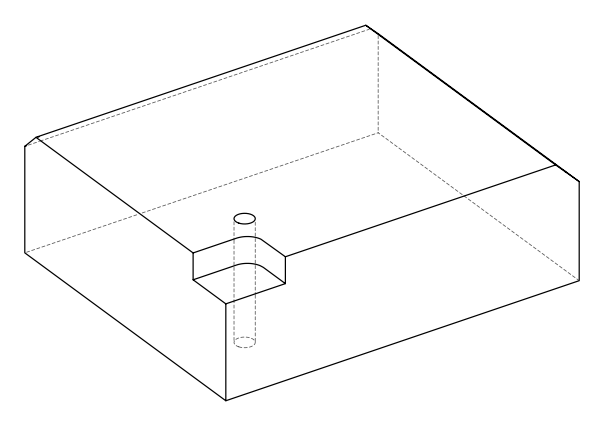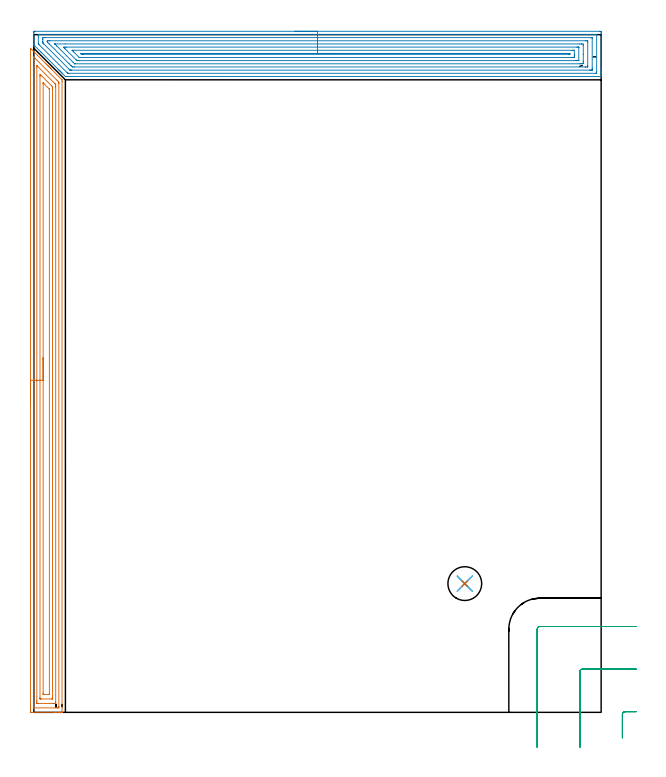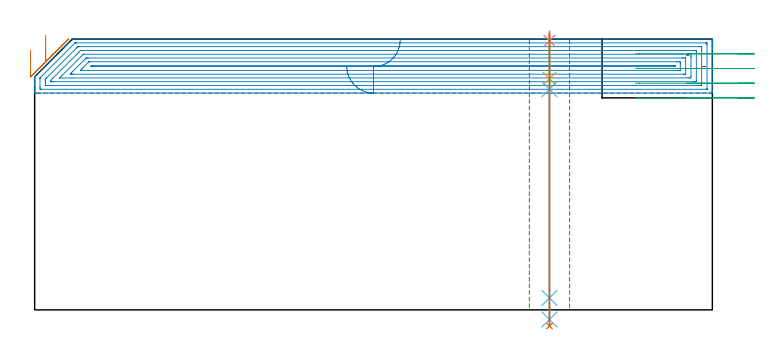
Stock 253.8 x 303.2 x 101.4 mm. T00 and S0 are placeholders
(PLAN: 7 operations, 5 tool changes, 30.8 min)
(1 AREA_MILL | FG_CHAMFER_SURFACE | UGT0205_001 | 11.94 min | 30004 mm3)
(2 AREA_MILL_1 | FG_CHAMFER_SURFACE_1 | UGT0205_001 | 16.14 min | 50378 mm3)
(3 MILL_CORNER_NOTCH_RECTANGULAR | CORNER_NOTCH_RECTANGULAR | UGT0201_109 | Follow Part, ap 6.35, ae 75% | 1.65 min | 45517 mm3)
(4 SPOT_DRILL | STEP1HOLE | NXT0321_9005460120000 | 0.03 min | 4 mm3)
(5 DRILL_BLIND_HOLE_INTO_CENTER | STEP1HOLE | UGT0301_494 | 0.07 min | 976 mm3)
(6 GUN_DRILL_THROUGH_HOLE | STEP1HOLE | UGT0307_006 | 0.51 min | 5607 mm3)
(7 DRILL_TO_ENLARGE_THROUGH_HOLE | STEP1HOLE | UGT0301_281 | 0.44 min | 11539 mm3)
(TOOL UGT0205_001 | Chamfer Mill 20 x 3 x 45 deg. | D20 FL50 Z2)
(TOOL UGT0201_109 | End Mill 25.4 mm | D25.4 FL25 Z2)
(TOOL NXT0321_9005460120000 | NC Spot Drill, 142deg, 12mm, Carbide, Uncoated | D12 PA142 FL30 Z2)
(TOOL UGT0301_494 | Carbide Drill 9.9 mm | D9.9 PA118 FL87 Z2)
(TOOL UGT0307_006 | Gun Drill 9 mm | D9 PA130 FL24 Z1)
(TOOL UGT0301_281 | Twist Drill 15.1 mm | D15.1 PA118 FL120 Z2)
(OP 1 AREA_MILL)
G17 G21 G94 G90
T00 M6
G54
G17 G0 G90 X-1.5 Y138.55 S1061 M3
G43 Z111.4 H0
Z97.3
G94 G1 Y138.588 Z96.428 F250.
Y138.702 Z95.564
Y138.891 Z94.712
Y139.153 Z93.88
Y139.487 Z93.074
Y139.89 Z92.3
Y140.358 Z91.564
Y140.89 Z90.872
Y141.479 Z90.229
Y142.122 Z89.64
Y142.814 Z89.108
Y143.55 Z88.64
Y144.324 Z88.237
Y145.13 Z87.903
Y145.962 Z87.641
Y146.813 Z87.452
Y147.678 Z87.338
Y148.55 Z87.3
X-1.499 Y297.093
X-1.497 Y297.094 Z87.302
X-1.471 Y297.071 Z87.327
X-1.057 Y296.658 Z87.741
X5.184 Y290.416 Z93.984
X5.55 Y290.052 Z94.346
X6.028 Y289.571 Z94.828
X6.276 Y289.325 Z95.074
X6.431 Y289.171 Z95.226
X6.581 Y289.02 Z95.379
X6.723 Y288.878 Z95.521
X6.871 Y288.731 Z95.667
X7.015 Y288.586 Z95.813
X7.17 Y288.431 Z95.968
X7.312 Y288.29 Z96.107
X7.45 Y288.151 Z96.247
X7.617 Y287.984 Z96.414
X7.752 Y287.85 Z96.548
X7.884 Y287.717 Z96.681
X12.597 Y283.003 Z101.396
Y282.998
X12.6 Y282.18 Z101.4
Y0.178
X12.599 Y0.005 Z101.39
Y0.004
X12.249 Y0. Z101.048
X11.975 Z100.775
X11.276 Z100.071
X10.045 Z98.842
X9.514 Z98.308
X8.899 Z97.694
X-0.441 Z88.356
X-1.057 Y0.002 Z87.741
X-1.271 Y0.004 Z87.526
X-1.492 Y0.01 Z87.306
X-1.495 Y0.179 Z87.303
X-1.499 Y0.624 Z87.301
X-1.5 Y1.074 Z87.3
Y148.55
X-0.086 Z88.714
Y292.809
X-0.079 Y293.213 Z88.721
X-0.065 Y293.203 Z88.735
X-0.024 Y293.17 Z88.776
X0.013 Y293.135 Z88.813
X0.25 Y292.9 Z89.05
X0.705 Y292.445 Z89.505
X10.395 Y282.755 Z99.195
X10.971 Y282.174 Z99.771
X11.167 Y281.972 Z99.967
X11.179 Y281.773 Z99.979
X11.185 Y281.373 Z99.985
Y281.281
Y2.504
X11.184 Y2.412 Z99.984
X11.179 Y2.021 Z99.979
X10.795 Y2.006 Z99.595
X10.395 Y2.002 Z99.195
X9.92 Y2. Z98.72
X9.514 Z98.314
X0.01 Y2.001 Z88.81
X-0.023 Y2.002 Z88.777
X-0.057 Y2.006 Z88.743
X-0.079 Y2.01 Z88.721
X-0.08 Y2.037 Z88.72
X-0.085 Y2.32 Z88.715
X-0.086 Y148.55 Z88.714
X1.328 Z90.128
X1.329 Y288.692 Z90.129
X1.331 Y289.325 Z90.131
X1.333 Y289.355 Z90.133
X1.372 Y289.325 Z90.172
X1.586 Y289.114 Z90.386
X9.42 Y281.281 Z98.22
X9.514 Y281.185 Z98.314
X9.709 Y280.983 Z98.509
X9.755 Y280.934 Z98.555
X9.764 Y280.822 Z98.564
X9.768 Y280.648 Z98.568
X9.77 Y280.387 Z98.57
X9.771 Y280.126 Z98.571
X9.772 Y279.493 Z98.572
X9.771 Y4.832 Z98.571
X9.769 Y4.2 Z98.569
X9.767 Y4.07 Z98.567
X9.765 Y4.013 Z98.565
X9.705 Y4.006 Z98.505
X9.514 Y4.003 Z98.314
X8.83 Y4. Z97.63
X8.633 Z97.433
X1.782 Z90.582
X1.586 Y4.003 Z90.386
X1.39 Y4.008 Z90.19
X1.339 Y4.01 Z90.139
X1.335 Y4.044 Z90.135
X1.331 Y4.113 Z90.131
X1.33 Y4.2 Z90.13
X1.329 Y4.461 Z90.129
X1.328 Y5.093 Z90.128
Y148.55
X2.743 Z91.543
Y284.576
X2.745 Y284.856 Z91.545
X2.75 Y285.463 Z91.55
X3.348 Y284.901 Z92.148
X3.395 Y284.856 Z92.195
X7.864 Y280.387 Z96.664
X7.979 Y280.27 Z96.779
X8.219 Y280.022 Z97.019
X8.351 Y279.882 Z97.151
X8.353 Y279.849 Z97.153
X8.356 Y279.774 Z97.156
X8.357 Y279.493 Z97.157
Y278.879
Y6.881
X8.354 Y6.27 Z97.154
X8.35 Y6.064 Z97.15
X8.343 Y6.01 Z97.143
X8.295 Y6.006 Z97.095
X8.186 Y6.003 Z96.986
X7.752 Y6. Z96.552
X3.348 Z92.148
X2.913 Y6.003 Z91.713
X2.807 Y6.006 Z91.607
X2.759 Y6.01 Z91.559
X2.75 Y6.039 Z91.55
X2.747 Y6.139 Z91.547
X2.743 Y6.601 Z91.543
Y148.55
X4.157 Z92.957
Y281.353
X4.158 Y281.426 Z92.958
X4.164 Y281.571 Z92.964
X4.168 Y281.624 Z92.968
X4.186 Y281.609 Z92.986
X4.229 Y281.57 Z93.029
X4.521 Y281.281 Z93.321
X6.912 Y278.888 Z95.712
X6.93 Y278.866 Z95.73
X6.936 Y278.855 Z95.736
X6.939 Y278.817 Z95.739
X6.942 Y278.672 Z95.742
X6.943 Y278.599 Z95.743
X6.942 Y8.377 Z95.742
X6.939 Y8.086 Z95.739
X6.936 Y8.009 Z95.736
X6.931 Y8.006 Z95.731
X6.912 Y8.002 Z95.712
X6.871 Y8.001 Z95.671
X6.649 Y8. Z95.449
X4.888 Z93.688
X4.229 Y8.003 Z93.029
X4.185 Y8.006 Z92.985
X4.167 Y8.009 Z92.967
X4.163 Y8.16 Z92.963
X4.158 Y8.45 Z92.958
X4.157 Y8.596 Z92.957
Y148.55
Y149.422 Z92.995
Y150.286 Z93.109
Y151.138 Z93.298
Y151.97 Z93.56
Y152.776 Z93.894
Y153.55 Z94.297
Y154.286 Z94.765
Y154.978 Z95.296
Y155.621 Z95.886
Y156.21 Z96.529
Y156.741 Z97.221
Y157.21 Z97.957
Y157.613 Z98.731
Y157.947 Z99.537
Y158.209 Z100.369
Y158.398 Z101.22
Y158.512 Z102.085
Y158.55 Z102.957
G0 Z111.4
M5
M2
(OP 2 AREA_MILL_1)
G17 G21 G94 G90
T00 M6
G54
G17 G0 G90 X116.9 Y304.7 S1061 M3
G43 Z111.4 H0
Z91.2
G94 G1 X116.938 Z90.328 F250.
X117.052 Z89.464
X117.241 Z88.612
X117.503 Z87.78
X117.837 Z86.974
X118.24 Z86.2
X118.708 Z85.464
X119.24 Z84.772
X119.829 Z84.129
X120.472 Z83.54
X121.164 Z83.009
X121.9 Z82.54
X122.674 Z82.137
X123.48 Z81.803
X124.312 Z81.541
X125.164 Z81.352
X126.028 Z81.238
X126.9 Z81.2
X253.193 Y304.699 Z81.201
X253.62 Y304.696 Z81.202
X253.79 Y304.692 Z81.206
X253.795 Y304.275 Z81.622
X253.8 Y303.677 Z82.22
Y288.161 Z97.734
Y287.564 Z98.33
Y287. Z98.897
Y286.684 Z99.212
Y286.12 Z99.776
Y285.804 Z100.09
Y284.805 Z101.095
X253.79 Y284.506 Z101.393
X253.64 Y284.5 Z101.4
X14.887
X14.098 Y284.505 Z101.391
X14.076 Y284.524 Z101.373
X12.929 Y285.67 Z100.228
X12.793 Y285.804 Z100.091
X12.656 Y285.943 Z99.955
X12.496 Y286.103 Z99.794
X12.354 Y286.244 Z99.651
X12.21 Y286.389 Z99.508
X12.062 Y286.537 Z99.361
X11.914 Y286.684 Z99.211
X11.763 Y286.836 Z99.062
X11.629 Y286.97 Z98.927
X11.474 Y287.124 Z98.771
X11.317 Y287.282 Z98.616
X11.195 Y287.404 Z98.494
X11.034 Y287.564 Z98.331
X10.871 Y287.728 Z98.17
X3.241 Y295.359 Z90.54
X0.283 Y298.316 Z87.582
X0.16 Y298.439 Z87.459
X0.045 Y298.558 Z87.34
X0.01 Y298.596 Z87.302
X0. Y298.874 Z87.025
Y299.246 Z86.654
Y299.877 Z86.017
Y301.073 Z84.824
Y301.636 Z84.257
Y303.993 Z81.903
X0.003 Y304.275 Z81.621
X0.01 Y304.691 Z81.205
X0.18 Y304.696 Z81.202
X0.607 Y304.7 Z81.2
X126.9
Y303.286 Z82.614
X251.52 Y303.285 Z82.615
X251.767 Y303.28 Z82.62
X251.79 Y303.279 Z82.621
X251.794 Y303.26 Z82.64
X251.798 Y303.231 Z82.669
X251.8 Y303.202 Z82.698
Y303.01 Z82.89
X251.799 Y286.684 Z99.216
X251.797 Y286.301 Z99.599
X251.789 Y285.921 Z99.979
X251.408 Y285.916 Z99.984
X251.296 Y285.915 Z99.985
X15.668 Y285.914 Z99.986
X15.278 Y285.918 Z99.982
X15.181 Y285.921 Z99.979
X15.135 Y285.927 Z99.973
X15.07 Y285.988 Z99.912
X14.887 Y286.164 Z99.736
X2.392 Y298.659 Z87.241
X2.059 Y298.998 Z86.902
X2.014 Y299.048 Z86.852
X2.009 Y299.095 Z86.805
X2.003 Y299.191 Z86.709
X2. Y299.383 Z86.517
X2.001 Y302.516 Z83.384
X2.003 Y302.899 Z83.001
X2.011 Y303.279 Z82.621
X2.392 Y303.284 Z82.616
X2.504 Y303.285 Z82.615
X126.9 Y303.286 Z82.614
Y301.872 Z84.028
X249.385 Y301.871 Z84.029
X249.623 Y301.87 Z84.03
X249.703 Y301.868 Z84.032
X249.764 Y301.865 Z84.035
X249.79 Y301.856 Z84.044
X249.793 Y301.81 Z84.09
X249.797 Y301.636 Z84.264
X249.8 Y301.463 Z84.437
Y288.269 Z97.631
X249.798 Y287.564 Z98.336
X249.796 Y287.394 Z98.506
X249.79 Y287.338 Z98.562
X249.742 Y287.335 Z98.565
X249.623 Y287.333 Z98.567
X248.969 Y287.329 Z98.571
X248.731
X16.911
X16.672
X16.434 Y287.332 Z98.568
X16.275 Y287.335 Z98.565
X16.169 Y287.342 Z98.558
X16.123 Y287.385 Z98.515
X15.938 Y287.564 Z98.336
X15.78 Y287.72 Z98.18
X4.502 Y298.998 Z86.902
X4.177 Y299.324 Z86.576
X4.043 Y299.465 Z86.435
X4.011 Y299.5 Z86.4
X4.007 Y299.587 Z86.313
X4.003 Y299.703 Z86.197
X4.001 Y299.877 Z86.023
X4. Y300.051 Z85.849
Y300.931 Z84.969
X4.002 Y301.636 Z84.264
X4.004 Y301.806 Z84.094
X4.01 Y301.862 Z84.038
X4.058 Y301.865 Z84.035
X4.177 Y301.867 Z84.033
X4.831 Y301.871 Z84.029
X5.069
X126.9 Y301.872 Z84.028
Y300.457 Z85.443
X246.946
X247.251 Y300.456 Z85.444
X247.673 Y300.452 Z85.448
X247.764 Y300.45 Z85.45
X247.79 Y300.441 Z85.459
X247.793 Y300.397 Z85.503
X247.796 Y300.301 Z85.599
X247.8 Y299.915 Z85.985
Y289.323 Z96.577
X247.796 Y288.902 Z96.998
X247.793 Y288.797 Z97.103
X247.79 Y288.751 Z97.149
X247.73 Y288.749 Z97.151
X247.532 Y288.745 Z97.155
X246.946 Y288.743 Z97.157
X246.642
X18.152 Y288.744 Z97.156
X17.565 Y288.747 Z97.153
X17.254 Y288.75 Z97.15
X16.672 Y289.279 Z96.621
X16.627 Y289.323 Z96.577
X15.78 Y290.169 Z95.731
X6.854 Y299.094 Z86.806
X6.08 Y299.877 Z86.023
X6.029 Y299.932 Z85.968
X6.01 Y299.984 Z85.916
X6.007 Y300.088 Z85.812
X6.005 Y300.298 Z85.602
X6.007 Y300.403 Z85.497
X6.01 Y300.449 Z85.451
X6.07 Y300.451 Z85.449
X6.268 Y300.455 Z85.445
X6.854 Y300.457 Z85.443
X7.158
X126.9
Y299.043 Z86.857
X244.222
X245.117 Y299.041 Z86.859
X245.161 Y299.039 Z86.861
X245.79 Y298.998 Z86.902
X245.798 Y298.369 Z87.531
X245.8 Y294.41 Z91.49
Y291.331 Z94.569
X245.799 Y291.082 Z94.818
X245.796 Y290.455 Z95.445
X245.79 Y290.202 Z95.698
X245.203 Y290.16 Z95.74
X245.161 Y290.159 Z95.741
X244.314 Y290.157 Z95.743
X18.411 Y290.158 Z95.742
X18.32 Y290.161 Z95.739
X18.261 Y290.164 Z95.736
X18.235 Y290.175 Z95.725
X18.203 Y290.202 Z95.698
X17.565 Y290.834 Z95.066
X10.28 Y298.118 Z87.782
X9.532 Y298.868 Z87.032
X9.408 Y298.998 Z86.902
X9.376 Y299.034 Z86.866
X9.44 Y299.039 Z86.861
X9.487 Y299.042 Z86.858
X14.02 Y299.043 Z86.857
X126.9
Y297.629 Z88.271
X242.98
X243.376 Y297.627 Z88.273
X243.77 Y297.624 Z88.276
X243.788 Y297.622 Z88.278
X243.792 Y297.607 Z88.293
X243.797 Y297.564 Z88.336
X243.799 Y297.49 Z88.41
X243.8 Y297.378 Z88.522
X243.799 Y291.752 Z94.148
X243.797 Y291.648 Z94.252
X243.793 Y291.596 Z94.304
X243.789 Y291.578 Z94.322
X243.767 Y291.576 Z94.324
X243.376 Y291.572 Z94.328
X242.879 Y291.571 Z94.329
X242.483
X20.242
X19.744 Y291.572 Z94.328
X19.35 Y291.576 Z94.324
X19.298 Y291.578 Z94.322
X19.24 Y291.62 Z94.28
X19.121 Y291.733 Z94.167
X18.888 Y291.961 Z93.939
X13.995 Y296.853 Z89.047
X13.613 Y297.239 Z88.661
X13.252 Y297.607 Z88.293
X13.605 Y297.622 Z88.278
X13.995 Y297.626 Z88.274
X14.492 Y297.628 Z88.272
X126.9 Y297.629 Z88.271
Y296.215 Z89.685
X240.845 Y296.214 Z89.686
X241.591 Y296.21 Z89.69
X241.744 Y296.208 Z89.692
X241.792 Y296.198 Z89.702
X241.794 Y296.19 Z89.71
X241.798 Y296.154 Z89.746
X241.8 Y294.394 Z91.506
X241.799 Y293.72 Z92.18
X241.798 Y293.516 Z92.384
X241.79 Y293.308 Z92.592
X241.767 Y292.992 Z92.908
X241.591 Y292.988 Z92.912
X241.443 Y292.987 Z92.913
X240.698 Y292.985 Z92.915
X240.551
X20.615 Y292.986 Z92.914
X20.429 Y292.987 Z92.913
X20.337 Y292.99 Z92.91
X20.318 Y292.992 Z92.908
X20.292 Y293.012 Z92.888
X20.242 Y293.057 Z92.843
X17.818 Y295.48 Z90.42
X17.565 Y295.734 Z90.166
X17.147 Y296.16 Z89.74
X17.105 Y296.203 Z89.697
X17.147 Y296.208 Z89.692
X17.286 Y296.211 Z89.689
X17.565 Y296.214 Z89.686
X17.711 Y296.215 Z89.685
X126.9
Y294.8 Z91.1
X239.714
X239.731 Y294.799 Z91.101
X239.778 Y294.794 Z91.106
X239.8 Y294.606 Z91.294
Y294.6 Z91.3
X239.798 Y294.491 Z91.409
X239.795 Y294.437 Z91.463
X239.791 Y294.415 Z91.485
X239.726 Y294.407 Z91.493
X239.32 Y294.401 Z91.499
X239.116 Y294.4 Z91.5
X22.027
X21.824 Y294.401 Z91.499
X21.418 Y294.407 Z91.493
X21.342 Y294.416 Z91.484
X21.314 Y294.439 Z91.461
X21.256 Y294.492 Z91.408
X21.147 Y294.6 Z91.3
X21.135 Y294.612 Z91.288
X20.967 Y294.795 Z91.105
X21.009 Y294.799 Z91.101
X21.026 Y294.8 Z91.1
X126.9
X127.772 Z91.138
X128.636 Z91.251
X129.488 Z91.44
X130.32 Z91.703
X131.126 Z92.036
X131.9 Z92.439
X132.636 Z92.908
X133.328 Z93.439
X133.971 Z94.028
X134.56 Z94.672
X135.092 Z95.364
X135.56 Z96.1
X135.963 Z96.873
X136.297 Z97.679
X136.559 Z98.511
X136.748 Z99.363
X136.862 Z100.228
X136.9 Z101.1
G0 Z111.4
M5
M2
(OP 3 MILL_CORNER_NOTCH_RECTANGULAR)
G17 G21 G94 G90
T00 M6
G54
G17 G0 G90 X269.5 Y0.3 S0 M3
G43 Z111.4 H0
Z95.9
G94 G1 X266.5 F250.
X264.565 F500.
G3 X263.3 Y-0.965 R1.27
G1 Y-8.429
Y-11.429 F250.
G0 Z111.4
X269.5 Y19.35
Z95.9
G1 X266.5
X245.515 F500.
G3 X244.25 Y18.085 R1.27
G1 Y-12.7
Y-15.7 F250.
G0 Z111.4
X269.5 Y38.4
Z95.9
G1 X266.5
X226.465 F500.
G3 X225.2 Y37.135 R1.27
G1 Y-12.7
Y-15.7 F250.
G0 Z111.4
X269.5 Y0.3
Z90.4
G1 X266.5
X264.565 F500.
G3 X263.3 Y-0.965 R1.27
G1 Y-8.429
Y-11.429 F250.
G0 Z111.4
X269.5 Y19.35
Z90.4
G1 X266.5
X245.515 F500.
G3 X244.25 Y18.085 R1.27
G1 Y-12.7
Y-15.7 F250.
G0 Z111.4
X269.5 Y38.4
Z90.4
G1 X266.5
X226.465 F500.
G3 X225.2 Y37.135 R1.27
G1 Y-12.7
Y-15.7 F250.
G0 Z111.4
X269.5 Y0.3
Z84.9
G1 X266.5
X264.565 F500.
G3 X263.3 Y-0.965 R1.27
G1 Y-8.429
Y-11.429 F250.
G0 Z111.4
X269.5 Y19.35
Z84.9
G1 X266.5
X245.515 F500.
G3 X244.25 Y18.085 R1.27
G1 Y-12.7
Y-15.7 F250.
G0 Z111.4
X269.5 Y38.4
Z84.9
G1 X266.5
X226.465 F500.
G3 X225.2 Y37.135 R1.27
G1 Y-12.7
Y-15.7 F250.
G0 Z111.4
X269.5 Y0.3
Z79.4
G1 X266.5
X264.565 F500.
G3 X263.3 Y-0.965 R1.27
G1 Y-8.429
Y-11.429 F250.
G0 Z111.4
X269.5 Y19.35
Z79.4
G1 X266.5
X245.515 F500.
G3 X244.25 Y18.085 R1.27
G1 Y-12.7
Y-15.7 F250.
G0 Z111.4
X269.5 Y38.4
Z79.4
G1 X266.5
X226.465 F500.
G3 X225.2 Y37.135 R1.27
G1 Y-12.7
Y-15.7 F250.
G0 Z111.4
M5
M2
(OP 4 SPOT_DRILL)
G17 G21 G94 G90
T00 M6
G54
G17 G0 G90 X192.8 Y57.6 S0 M3
G43 Z111.4 H0
G94 G81 G98 Z100.75 F250. R104.4
G80
M5
M2
(OP 5 DRILL_BLIND_HOLE_INTO_CENTER)
G17 G21 G94 G90
T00 M6
G54
G17 G0 G90 X192.8 Y57.6 S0 M3
G43 Z111.4 H0
G94 G81 G98 Z86.55 F250. R103.4
G80
M5
M2
(OP 6 GUN_DRILL_THROUGH_HOLE)
G17 G21 G94 G90
T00 M6
G54
G17 G0 G90 X192.8 Y57.6 M8
G43 Z111.4 H0
Z98.88
S716 M3
G94 G1 Z82.655 F125. M26
G4 X.084
Z4.5 F250.
G4 X.084
Z-3.598 F125.
G4 X.084
M5
M9
G0 Z98.88
Z111.4
M2
(OP 7 DRILL_TO_ENLARGE_THROUGH_HOLE)
G17 G21 G94 G90
T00 M6
G54
G17 G0 G90 X192.8 Y57.6 S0 M3
G43 Z111.4 H0
G94 G73 G98 Z-6.036 F250. Q13.43 R103.4
G80
M5
M2
